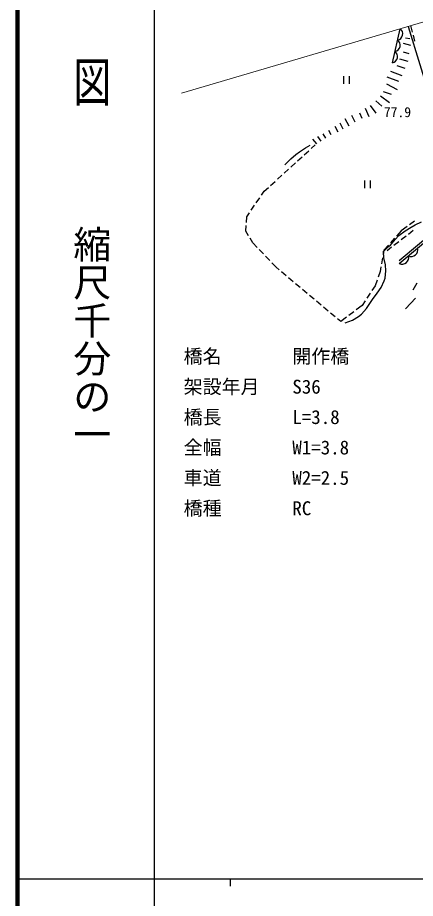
# Model space of a CAD drawing. Units: millimetres, scale not verified. Extents: x 40000 to 680000, y 20000 to 380000.
# Drawn here: x 40000 to 92403, y 202409 to 318352 of the extents above; entities that cross this region are included whole.
import ezdxf
from ezdxf.enums import TextEntityAlignment as Align

# ---------------------------------------------------------------- set-up
doc = ezdxf.new("R2010")
doc.units = ezdxf.units.MM
doc.header["$LTSCALE"] = 1000
for name, color, linetype, lineweight in [('M-BGD', 7, 'Continuous', 25), ('M-STR-HTXT', 7, 'Continuous', 13), ('M-TTL', 2, 'Continuous', 140), ('M-TTL-BAND', 7, 'Continuous', 25)]:
    doc.layers.add(name, color=color, linetype=linetype, lineweight=lineweight)
doc.layers.add('M-STR-STR1', color=1, linetype='Continuous')
doc.styles.add('@ＭＳ ゴシック', font='')
doc.styles.add('ＭＳ ゴシック', font='')
doc.styles.get('@ＭＳ ゴシック').set_extended_font_data('@MS Gothic')
doc.styles.get('ＭＳ ゴシック').set_extended_font_data('MS Gothic')

msp = doc.modelspace()

# ---------------------------------------------------------------- linework, layer by layer
at = {"layer": 'M-BGD'}
for p, q in [((89374, 312418), (90402, 316890)), ((91444, 317197), (94541, 307166)), ((92034, 316426), (91810, 317305)), ((91080, 315698), (91683, 315619)), ((92330, 315263), (92133, 316038)), ((90773, 314971), (91751, 314732)), ((90808, 313857), (91535, 313641)), ((89944, 312038), (91024, 311708)), ((90330, 312924), (91410, 312606)), ((89102, 311287), (90626, 310742)), ((82948, 310627), (82948, 309627)), ((83698, 310627), (83698, 309627)), ((88579, 309616), (89989, 308889)), ((88637, 310557), (90160, 310003)), ((88159, 308616), (89216, 308275)), ((87192, 307411), (87988, 306695)), ((87795, 308059), (88977, 307183)), ((85779, 306440), (86283, 305342)), ((86466, 306792), (87192, 305774)), ((83106, 305072), (83646, 304125)), ((83977, 305518), (84441, 304614)), ((85033, 305797), (85328, 305126)), ((81793, 304069), (82190, 303330)), ((82469, 304505), (82861, 303693)), ((79485, 302716), (79940, 302091)), ((80190, 303057), (80553, 302466)), ((80963, 303546), (81270, 302966)), ((77928, 301222), (78539, 301580)), ((78660, 301105), (79208, 301603)), ((78848, 302363), (79371, 301748)), ((76011, 299762), (76667, 300335)), ((76667, 300335), (77156, 300700)), ((77156, 300700), (77928, 301222)), ((77772, 300297), (78364, 300836)), ((75220, 298990), (76011, 299762)), ((75997, 298682), (76589, 299221)), ((76885, 299490), (77476, 300028)), ((75109, 297875), (75701, 298413)), ((74222, 297067), (74813, 297606)), ((85707, 296894), (85707, 295894)), ((86457, 296894), (86457, 295894)), ((72490, 295492), (73038, 295991)), ((73334, 296260), (73926, 296798)), ((71447, 293983), (71902, 294641)), ((72129, 294970), (72490, 295492)), ((70765, 292996), (71220, 293654)), ((70176, 292145), (70537, 292667)), ((70132, 291401), (70176, 292145)), ((90277, 286401), (96425, 291563)), ((90286, 285964), (96310, 291077)), ((92267, 291576), (91628, 291095)), ((91839, 290767), (92377, 291057)), ((92377, 291057), (93216, 291471)), ((70064, 290258), (70108, 291002)), ((70433, 289643), (70064, 290258)), ((90540, 290275), (89931, 289603)), ((90242, 289649), (91046, 290276)), ((91308, 290854), (90540, 290275)), ((91046, 290276), (91839, 290767)), ((91486, 289866), (92122, 290352)), ((71008, 288685), (70639, 289300)), ((89113, 288419), (89755, 289155)), ((89662, 289306), (89125, 288713)), ((89581, 288407), (90216, 288893)), ((89755, 289155), (90242, 289649)), ((90533, 289137), (91169, 289623)), ((71559, 288105), (71008, 288685)), ((72386, 287235), (71835, 287815)), ((88248, 287744), (88138, 287117)), ((88220, 287604), (88228, 287629)), ((88242, 286710), (88220, 287604)), ((88228, 287629), (88848, 288216)), ((88857, 288417), (88248, 287744)), ((88669, 287710), (89263, 288164)), ((88848, 288216), (89113, 288419)), ((73213, 286365), (72662, 286945)), ((88070, 286723), (87932, 285935)), ((88450, 285789), (88242, 286710)), ((74041, 285495), (73489, 286075)), ((74475, 285130), (74041, 285495)), ((87863, 285541), (87754, 284913)), ((88509, 285020), (88450, 285789)), ((75393, 284358), (74781, 284872)), ((76312, 283586), (75699, 284100)), ((87754, 284913), (87494, 284170)), ((88412, 284053), (88509, 285020)), ((77230, 282814), (76618, 283328)), ((87102, 283049), (86680, 282412)), ((87362, 283792), (87102, 283049)), ((87885, 282834), (88301, 283683)), ((88301, 283683), (88412, 284053)), ((92112, 282525), (92628, 283431)), ((78149, 282041), (77537, 282556)), ((79068, 281269), (78455, 281784)), ((86458, 282079), (86016, 281412)), ((86753, 281262), (87354, 282095)), ((87354, 282095), (87885, 282834)), ((79986, 280497), (79374, 281012)), ((85795, 281079), (85372, 280443)), ((85978, 280043), (86481, 280829)), ((86481, 280829), (86753, 281262)), ((91120, 280014), (91823, 280761)), ((91823, 280761), (92438, 281416)), ((80905, 279725), (80292, 280240)), ((81824, 278953), (81211, 279468)), ((84288, 279627), (83648, 279146)), ((85372, 280443), (84607, 279867)), ((85302, 279309), (85978, 280043)), ((82564, 278331), (82130, 278696)), ((83329, 278906), (82564, 278331)), ((83156, 278152), (84137, 278542)), ((84137, 278542), (84913, 278996)), ((84913, 278996), (85302, 279309))]:
    msp.add_line(p, q, dxfattribs=at)
for centre, radius, start, end in [((89904, 316219), 835, 280.6941, 53.4153), ((89562, 314729), 835, 280.6941, 53.4153), ((89219, 313238), 835, 280.6941, 53.4153), ((91851, 287783), 874, 245.67285, 14.97768), ((90646, 286761), 874, 245.67285, 14.97768)]:
    msp.add_arc(centre, radius, start, end, dxfattribs=at)
at = {"layer": 'M-STR-HTXT'}
msp.add_line((61608, 308386), (129247, 328362), dxfattribs=at)
at = {"layer": 'M-TTL'}
msp.add_line((40000, 380000), (40000, 20000), dxfattribs=at)
at = {"layer": 'M-TTL-BAND'}
for p, q in [((58000, 370000), (58000, 20000)), ((40000, 205000), (579000, 205000)), ((68000, 205000), (68000, 204000))]:
    msp.add_line(p, q, dxfattribs=at)

# ---------------------------------------------------------------- texts
at = {"layer": 'M-BGD', "style": 'ＭＳ ゴシック'}
msp.add_text('77.9', height=1320, dxfattribs=at).set_placement((88245, 304853), align=Align.BOTTOM_LEFT)
at = {"layer": 'M-STR-STR1', "style": 'ＭＳ ゴシック'}
for s, p in [('橋名', (61872, 272300)), ('開作橋', (76189, 272300)), ('架設年月', (61872, 268300)), ('S36', (76189, 268300)), ('橋長', (61872, 264300)), ('L=3.8', (76189, 264300)), ('全幅', (61872, 260300)), ('W1=3.8', (76189, 260300)), ('車道', (61872, 256300)), ('W2=2.5', (76189, 256300)), ('橋種', (61872, 252300)), ('RC', (76189, 252300))]:
    msp.add_text(s, height=1833, dxfattribs=at).set_placement(p, align=Align.BOTTOM_LEFT)
at = {"layer": 'M-TTL-BAND', "style": '@ＭＳ ゴシック', "width": 1.4}
msp.add_text('平  面  図', height=3666, rotation=270, dxfattribs=at).set_placement((49777, 306475), align=Align.MIDDLE_RIGHT)
at = {"layer": 'M-TTL-BAND', "style": '@ＭＳ ゴシック'}
msp.add_text('縮尺千分の一', height=3666, rotation=270, dxfattribs=at).set_placement((49777, 261030), align=Align.MIDDLE_RIGHT)

doc.saveas('drawing.dxf')
